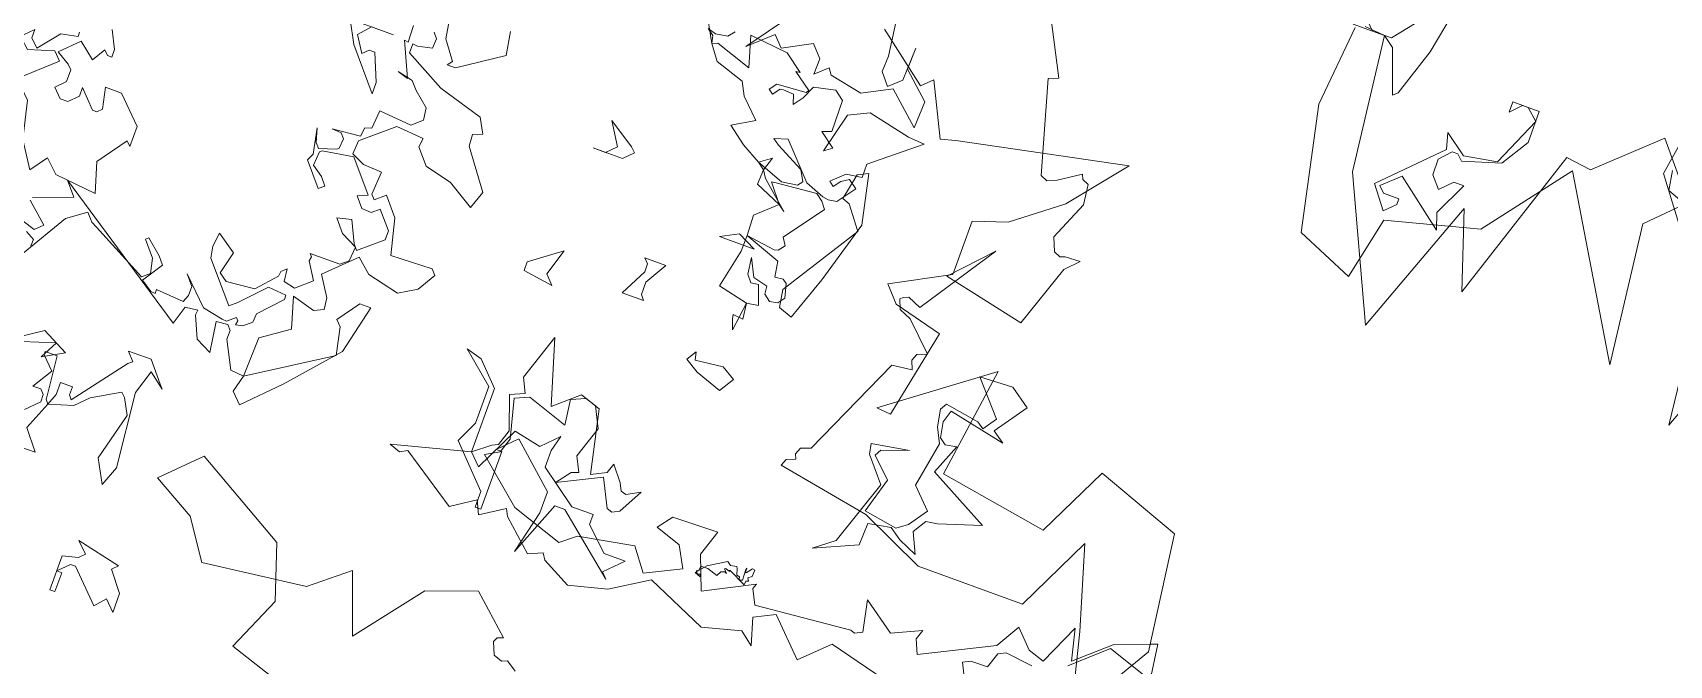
# Model space of a CAD drawing. Header units: metres. Extents: x -71 to 881, y -503 to 661.
# Drawn here: x 262.93 to 268.76, y 303.27 to 305.52 of the extents above; entities that cross this region are included whole.
import ezdxf

# ---------------------------------------------------------------- set-up
doc = ezdxf.new("R2010")
doc.units = ezdxf.units.M
doc.layers.add('ARBRE', color=100, linetype='Continuous', lineweight=13, true_color=0x00ff3f)

# ---------------------------------------------------------------- blocks, each defined once
blk = doc.blocks.new('WMF2', base_point=(0, 0.01))
at = {"color": 251, "lineweight": 0, "true_color": 0x636466}
for points in [[(176.89, -43.78), (174.7, -43.59), (173.01, -29.2), (166.39, -14.78), (160.89, -29.58), (158.19, -21.39), (152.68, -38.14), (149.95, -37.75), (143.85, -43.43), (139.57, -38.33)], [(135.29, -33.25), (133.39, -15.7), (130.63, -23.1)], [(16.57, -120.44), (8.22, -134.47), (9.81, -146.85), (18.98, -150.2), (22.71, -142.59), (34.39, -144.58), (32.65, -156.43), (43.16, -148.65), (41.63, -148.52), (39.67, -158.01), (44.92, -159.4), (46.44, -161.06), (40.43, -164.26), (40.42, -170.12), (36.91, -171.27), (31.95, -175.08), (27.13, -180.99), (44.83, -177.37), (46.41, -176.96), (49.12, -182.48), (50.2, -181.46), (55.69, -185.68)], [(177.81, -43.34), (178.67, -34.61), (175.87, -21.54), (169.72, -18.91), (168.26, -25.61), (158.55, -28.14), (151.66, -37.02), (141.23, -19.49), (142.97, -34.33), (135.13, -42.17)], [(13.58, -125.77), (15.6, -134.05), (18.21, -142.77), (22.11, -134.68), (33.61, -134.71), (40.51, -137.9), (50.45, -139.73), (50.16, -140.44), (49.24, -140.81), (49.44, -141.32), (49.15, -142.04), (48.13, -142.44), (43.19, -153.31), (41.06, -153.59), (41.43, -154.51), (41.13, -155.22), (40.11, -155.63), (43.05, -158.46), (44.35, -159.02), (44.76, -160.04), (44.45, -160.3), (43.92, -160.51), (42.49, -159.91), (37.1, -168.03), (40.97, -163.9), (32.15, -161.95), (29.82, -168.64), (28.52, -170), (30.14, -169.93), (30.65, -169.72), (31.37, -170.03), (31.94, -171.46), (30.17, -175.61), (30.45, -177.74), (31.15, -178.04), (31.35, -178.56), (33.6, -177.07), (34.61, -176.66), (35.32, -176.96), (38.04, -186.65), (37.02, -187.05), (39.7, -192.27)], [(169.87, -28.84), (169.25, -28.23), (167.56, -28.23), (167.56, -27.6), (168.66, -26.5), (170.48, -28.84), (164.64, -34.67), (165.12, -36.39), (162.8, -34.67), (159.28, -35.28), (156.97, -40.52), (158.19, -41.62), (158.8, -41.62), (159.88, -40.52), (159.88, -41.62), (156.97, -41.62), (156.97, -38.21), (158.8, -35.28), (162.8, -34.07), (163.41, -34.67), (164.03, -34.67), (165.12, -33.45), (165.12, -31.75), (164.03, -30.53), (162.8, -31.75), (161.71, -31.75), (163.41, -28.23), (162.8, -26.5), (168.04, -30.53), (169.87, -28.84), (169.87, -28.84)], [(138.22, -33.95), (142.72, -39.97), (141.89, -45.21)], [(141.95, -40.55), (141.61, -38.48), (139.96, -37.89)], [(174.7, -43.59), (178.13, -43.59), (178.13, -48.16), (177.26, -48.16), (177.26, -44.83), (176.02, -43.59), (173.91, -43.59), (170.9, -47.37), (168.8, -48.16), (169.68, -43.59), (171.36, -38.49), (171.81, -38.05), (173.47, -42.7), (174.7, -43.59), (174.7, -43.59)], [(69.08, -110.38), (70.18, -111.12), (70.78, -110.87), (71.7, -111.21), (72.22, -112.5), (72.02, -112.99), (71.4, -113.23), (75.46, -116.88), (80.69, -115.04), (86.12, -108.09), (88.43, -114.47), (92.34, -111.31), (103.35, -109.97), (106.1, -114.07), (110.61, -116.64), (106.84, -120.37), (96.77, -114.54), (94.84, -108.74), (97.41, -102.93), (91.6, -101)], [(99.34, -169.6), (98.87, -169.05), (98.94, -168.01), (100.49, -167.68), (101, -167.72), (101.03, -166.73), (96.75, -164.41), (91.89, -162.99), (91.03, -161.43), (92.05, -161.03), (91.94, -159.79), (89, -155.76), (89.67, -153.85), (92.49, -155.57), (95.44, -156.33), (96.81, -157.94), (96.68, -158.92), (99.66, -159.16), (102.89, -156.4), (103, -154.96), (101.56, -154.29), (99.54, -154.17), (99.73, -151.7), (99.31, -151.21), (98.26, -152.1), (96.65, -150.2), (95.72, -146.4), (91.23, -146.56), (90.77, -146.01), (91.89, -144.08), (93.76, -142.97), (97.21, -143.77), (98.75, -145.15), (101.81, -142.17), (100.48, -140.04), (100.32, -138.84), (101.34, -138.36), (103.76, -139.06), (102.79, -135.77), (105.69, -133.77), (105.82, -129.54), (107.25, -129.65), (108.74, -132.52), (108.73, -133.49), (109.15, -133.99), (110.39, -133.89), (109.93, -130.65), (111.62, -131.51), (112.63, -133.81), (112.58, -134.33), (113.9, -134.17), (114.51, -132.19), (129.81, -142.39), (128.59, -140.94), (132.57, -139.47)], [(132.73, -139.13), (130.53, -137.19), (131.32, -136.44), (136.79, -138.11)], [(130.4, -124.53), (125.18, -126.19), (126.16, -124.31), (123.96, -125.55), (126.75, -127), (131.48, -123.86)], [(131.99, -135.96), (131.01, -135.45), (131.05, -134.73)], [(131.55, -133.76), (128.65, -138.59), (126.7, -139.98), (125.97, -139.17), (125.32, -138.84), (119.23, -135.58), (118.45, -136.25), (118.79, -137.79), (120.16, -139.39), (119.88, -139.63), (118.23, -138.25), (117.58, -137.48), (118.99, -135.3), (117.81, -134.49), (117.3, -134.44), (117.31, -134.91), (114.32, -134.66), (114, -135.42), (113.97, -136.41), (114.88, -137.47), (112.09, -134.75), (109.9, -134.31), (109.39, -134.27), (108.55, -134.98), (108.32, -134.71), (108.41, -134.24), (107.65, -134.4), (106.82, -135.1), (106.74, -136.05), (104.54, -138.4), (104.55, -138.87), (106.51, -139.03), (108.95, -136.47), (109.72, -135.82), (113.14, -139.82), (113.34, -141.07), (113.17, -142.56), (111.11, -141.15), (111.72, -138.72), (110.83, -138.12), (107.79, -138.4), (105.92, -140.47), (105.88, -141), (105.33, -141.47), (105.18, -140.15), (103.95, -139.86), (102.35, -141.23), (103.5, -143.03), (103.41, -143.5), (103.65, -143.77), (100.39, -143.77), (99.59, -144.43), (99.47, -145.98), (101.18, -146.84), (102.3, -148.17), (100.78, -148.52), (99.7, -146.26), (99.24, -145.7), (96.84, -147.73), (96.81, -148.71), (98.38, -150.55), (99.16, -149.88), (100.2, -149.96), (101.09, -151.02), (100.03, -151.47), (102.77, -154.68), (106.07, -154.17), (106.29, -153.98), (106.42, -152.45), (105.24, -151.63), (104.58, -150.84), (105.14, -150.36), (107.17, -152.77), (106.84, -153.51), (107.36, -156.24), (106.96, -154.77), (106.52, -154.26), (104.73, -154.84), (104.51, -155.03), (104.42, -156.07), (104.84, -156.57), (105.88, -156.64), (102.86, -156.92), (102.73, -157.89), (102.04, -158.1), (101.88, -160.07), (98.36, -159.78), (97.31, -160.68), (97.47, -161.98), (99.06, -163.31), (99.78, -164.14), (101.47, -164.52), (100.3, -164.17), (101.94, -167.79), (101.51, -167.75), (101.59, -169.52)], [(111.88, -106.14), (110.25, -104.06), (110.25, -101.98), (111.34, -103.08), (112.32, -101.98), (115.5, -105.17), (116.06, -105.17), (117.15, -104.06), (116.61, -104.06), (116.61, -101.98), (117.15, -101.98), (117.15, -105.71), (115.5, -106.14), (114.95, -106.7), (116.06, -107.79), (111.34, -106.7), (111.88, -106.14), (111.88, -106.14)], [(115.75, -121.61), (116.64, -123.29), (117.08, -123.72), (119.97, -122.05), (121.3, -120.73), (123.86, -119.93), (125.08, -116.95), (123.4, -114.83), (125.08, -114.83)], [(125.96, -118.61), (124.64, -119.93), (124.64, -120.73), (125.08, -121.17), (125.96, -121.17), (124.64, -123.29), (125.96, -124.6), (125.96, -124.95), (124.64, -124.95), (124.21, -120.73), (124.21, -120.38), (123.86, -119.93), (123.4, -121.17), (123.4, -122.5), (122.09, -122.5), (122.09, -121.61), (121.74, -121.17), (117.52, -126.7), (117.08, -127.05), (117.87, -127.93), (115.4, -127.93), (113.63, -125.83), (113.28, -125.39), (114.96, -126.7), (115.75, -124.16), (114.96, -116.16), (115.75, -114.04), (117.08, -116.51), (115.75, -121.61), (115.75, -121.61)], [(88.02, -127.64), (89.18, -128.05), (81.01, -130.16), (79.28, -131.51), (78.66, -131.81), (78.08, -133.54), (79.32, -137.06), (77.83, -137.7), (78.59, -139.25), (76.91, -144.21), (74.85, -137.35), (72.31, -139.57), (70.12, -138.82), (68.65, -132.15), (67.1, -132.91), (66.75, -133.95), (65.48, -132.37), (65.1, -131.6), (64.53, -131.41), (63.1, -132.21), (64.5, -129.59), (65.26, -129.22), (65.84, -129.4), (67.29, -132.34), (71.77, -130.12), (70.62, -131.65), (69.87, -131.93), (70.65, -133.46), (69.51, -136.82), (70.57, -138.98), (71.73, -139.36), (73.23, -138.72), (72.87, -136.03), (77.25, -137.51), (78.75, -136.87), (77.7, -132.76), (78.24, -131.16), (79.66, -130.35), (74.87, -126.28), (69.33, -124.41), (67.74, -125.68), (61.86, -126.76), (60.09, -124.38), (56.38, -126.21), (57.56, -128.41), (60.34, -129.35), (59.17, -130.88), (54.25, -131.01), (55.18, -128.25), (53.81, -124.69), (48.67, -127.32), (48.87, -126.75), (48.11, -125.21), (37.91, -126.12), (37.44, -125.97), (36.67, -126.35), (37.35, -129.67), (33.92, -127.23), (30.88, -128.65), (31.23, -127.59), (30.59, -126.09), (23.17, -129.77), (21.67, -132.34), (19.86, -130.44), (18.12, -129.86), (16.15, -134.19), (15.36, -130.85), (11.87, -133.9), (8.32, -135.28), (7.59, -135.54), (7.07, -131.77), (12.02, -133.45), (15.55, -130.27)], [(19.06, -129.03), (22.02, -129.38), (22.79, -129), (23.33, -127.38), (25.15, -127.33), (25.92, -126.95), (25.23, -125.56)], [(32.94, -122.53), (39.22, -124.13), (42.07, -121.37), (45.72, -125.04), (47.88, -123.97), (47.05, -121.13), (48.46, -122.25), (52.55, -121.18), (59.04, -124.03), (62.95, -121.62), (67.02, -120.56), (70.08, -122.22), (70.5, -122.88), (71.99, -122.24), (75.25, -125.13), (75.62, -125.9), (78.11, -124.29), (78.79, -125.68), (81.26, -124.08), (87.26, -128.05), (88.02, -127.64), (88.02, -127.64)], [(81.01, -137.11), (81.01, -130.16), (79.79, -128.95), (77.48, -133.7), (74.56, -133.08), (72.85, -134.78), (73.33, -133.08), (73.33, -131.26), (69.33, -128.34), (67, -128.34), (67, -127.23), (64.57, -124.92), (62.26, -124.92), (64.09, -123.1), (63.48, -122.5), (69.93, -127.84), (71.03, -127.84), (73.33, -122), (72.24, -126.63), (72.24, -128.95), (76.88, -133.08), (78.71, -131.26), (78.09, -131.26), (78.09, -124.92), (78.71, -124.92), (78.71, -126.63), (82.71, -130.78), (81.61, -133.08), (81.61, -137.11), (85.03, -140.02), (83.32, -139.54), (81.01, -137.11), (81.01, -137.11)], [(54.16, -127.33), (52.25, -128.51), (51.85, -128.21), (51.22, -128.34), (51.11, -128.15), (50.9, -127.48), (50.6, -127.43), (50.52, -127.17), (50.44, -127.11), (50.17, -127.21), (50.23, -128.35), (50.16, -128.51), (50.16, -128.08), (50.07, -128.03), (49.62, -128.66), (49.33, -128.62), (49.38, -127.89), (49.74, -127.62), (49.57, -127.32), (49.82, -127.23), (49.84, -126.81), (51.76, -127.71), (51.74, -127.58), (52.22, -127.74), (52.33, -127.68), (51.98, -127.29), (52.17, -127.38), (52.57, -127.26), (52.83, -126.75), (53.96, -127.11), (54.74, -127.1), (54.8, -126.57), (54.93, -126.53), (54.96, -126.46), (54.93, -126.32), (54.74, -126.22), (54.51, -126.31), (54.41, -126.05), (55.06, -126.28), (54.16, -127.33), (54.16, -127.33)], [(105.82, -129.54), (97.54, -134.76), (98.14, -137.7), (98.75, -138.3), (97.05, -140.62), (95.83, -140.62), (97.05, -135.38), (101.69, -130.15), (105.21, -126.6), (106.3, -127.7), (105.82, -129.54), (105.82, -129.54)], [(28.56, -153.92), (30.94, -150.53), (29.67, -149.64), (35.82, -150.93), (36.23, -149.61), (35.92, -147.95), (35.22, -147.45), (34.02, -147.66), (35.31, -144.47), (28.78, -140.9), (33.22, -139.51), (34.42, -139.31), (35.29, -137.92), (34.3, -135.76), (36.32, -136.63), (37.59, -137.52), (39.98, -137.11), (40.07, -134.73), (44.54, -132.73), (42.46, -134.33), (40.08, -141.29), (42.26, -143.89), (42.45, -144.97), (38.49, -145.64), (41.28, -144.68), (41.66, -143.99), (39.59, -141.99), (40.67, -138.22), (37.1, -137.61), (35.99, -138.41), (34.61, -140.39), (36.71, -142.49), (35.82, -147.35), (36.59, -148.94), (36.91, -150.74), (36.53, -151.43), (32.84, -150.83), (32.14, -150.33), (31.15, -151.75), (34.23, -155.28), (30.66, -155.41), (28.56, -153.92), (28.56, -153.92)], [(132.52, -143.85), (133.8, -142.07), (135.57, -144.77), (136.49, -148.75), (138.25, -150.51), (134.73, -153.67), (135.57, -154.51), (138.25, -153.67), (139.17, -154.51), (139.17, -154.97), (138.25, -155.89), (138.25, -154.97), (137.42, -154.14), (135.57, -156.36), (133.8, -156.73), (133.8, -157.19)], [(130.73, -158.58), (129.81, -156.73), (129.81, -155.89), (130.27, -155.89), (130.73, -156.36), (131.57, -154.97), (133.35, -156.36), (135.2, -154.51), (133.8, -153.67), (133.35, -153.21), (133.35, -151.92), (134.27, -150.97), (133.35, -150.05), (132.52, -150.05), (131.57, -150.97), (131.57, -151.92), (129.81, -150.05), (129.35, -150.05), (128.88, -150.51), (129.35, -152.75), (127.59, -152.75), (124.91, -150.05), (124.91, -147.83), (125.36, -148.29), (127.59, -145.23), (126.66, -142.07), (131.11, -142.53), (132.52, -143.85), (132.52, -143.85)], [(59.05, -144.81), (61.87, -145.83), (63.32, -146.72), (62.67, -147.76), (62.48, -146.91), (59.55, -147.25), (58.09, -146.36), (59.05, -144.81), (59.05, -144.81)], [(82.25, -150.59), (79.04, -152.94), (79.92, -150.11), (79.04, -149.13), (82.25, -149.63), (82.25, -150.59), (82.25, -150.59)], [(59.93, -151.15), (60.32, -152.23), (60.38, -152.67), (59.29, -152.55), (59.49, -154.26), (58.26, -154.43), (58.99, -156.48), (59.78, -156.36), (60.39, -157.12), (60.6, -158.84), (59.69, -157), (58.12, -156.61), (58.04, -155.76), (57.3, -155.21), (56.47, -155.37), (55.94, -156.07), (56.34, -157.53), (56.79, -157.86), (57.66, -157.75), (57.9, -159.41), (61.78, -160.83), (58.66, -160.38), (58.28, -160.48), (57.75, -161.18), (58.26, -161.95), (55.2, -166.06), (55.75, -166.8), (56.5, -167.36), (60.96, -166.95), (61.31, -166.89), (59.77, -164.96), (59.07, -164.44), (62, -167.02), (62.51, -167.79), (63.26, -168.35), (60.34, -167.25), (58.66, -167.5), (58.28, -168), (58.89, -169.15), (61.9, -170.7), (62.6, -171.21), (61.18, -171.65), (57.84, -168.06), (55.81, -167.24), (55.17, -167.15), (54.29, -167.27), (52.87, -169.18), (53.82, -169.88), (54.6, -169.37), (55.15, -168.63), (55.66, -169.01), (54.32, -170.26), (52.66, -170.5), (52.66, -171.97), (47.81, -175.9), (49.56, -176.04), (54.15, -177.07), (56.26, -176.06), (57.34, -171.75), (56.54, -172.31), (58.19, -173.55), (57.21, -173.91), (57.26, -177.31), (58.26, -178.06), (60.53, -177.56), (61.17, -176.18), (61.91, -175.17), (62.25, -176.19), (63.37, -176.26), (63.72, -176.21), (64.28, -175.46), (64.78, -175.83), (64.22, -176.58), (61.08, -176.8), (60.89, -177.07), (62.8, -178.48), (62.37, -178.54), (64.31, -180), (68.46, -180.44), (67.52, -177.18), (71.39, -178.5), (71.97, -178.23), (72.13, -179.07), (72.84, -179.59), (71.95, -179.32), (70.65, -179.51), (70.12, -180.21)], [(73.74, -181.48), (71.97, -178.23), (70.82, -176.69), (67.68, -175.65), (66.98, -174.25), (64.97, -172.31), (67.26, -170.98), (65.32, -169.52), (63.26, -168.35), (62.04, -169.25), (62.51, -167.79), (62.6, -166.17), (59.77, -164.96), (61.9, -163.05), (61.78, -160.83), (61.83, -159.09), (62.73, -154.97), (59.49, -154.26), (59.93, -151.15), (59.93, -151.15)], [(70.48, -153.72), (70.48, -154.59), (70.98, -155.09), (68.65, -155.09), (70, -152.75), (70, -151.4), (69.61, -150.88), (71.95, -150.88), (70.48, -153.72), (70.48, -153.72)], [(56.45, -156.83), (51.18, -165.09), (52.99, -167.49), (53.79, -167.78), (53.24, -170.6), (52.14, -171.11), (51.01, -165.85), (52.98, -159.15), (54.67, -154.45), (56.12, -154.97), (56.45, -156.83), (56.45, -156.83)], [(62.6, -160.74), (60.66, -159.76), (64.44, -159.76), (62.6, -160.74), (62.6, -160.74)], [(105.63, -167.93), (106.73, -166.71), (105.63, -165.01), (105.03, -165.6), (104.42, -165.6), (103.21, -162.7), (103.21, -161.47), (106.73, -165.6), (107.95, -167.93), (103.21, -167.93), (105.63, -167.93), (105.63, -167.93)], [(78.47, -163.95), (77.51, -164.92), (78.97, -167.27), (76.15, -165.41), (75.64, -164.92), (76.63, -163.95), (79.84, -163.95), (78.47, -163.95), (78.47, -163.95)], [(96.52, -167.41), (97.97, -169.37), (98.48, -172.36)], [(91.96, -172.36), (91.54, -169.88), (96, -166.89), (96.93, -166.89), (96.52, -167.41), (96.52, -167.41)], [(52.76, -180.21), (55.75, -178.63), (59.24, -179.37), (59.71, -180), (60.98, -178.83), (60.92, -180.53), (62.07, -181.8), (65.07, -180.21), (66.12, -181.35), (68.53, -179.14), (66.06, -182.57)], [(54.82, -186.75), (54.35, -183.2), (54.41, -181.49), (53.37, -180.24), (52.1, -181.39), (51.95, -184.94), (52.04, -182.63), (49.22, -180.06), (49.34, -177.15), (52.76, -180.21), (52.76, -180.21)]]:
    blk.add_lwpolyline(points, dxfattribs=at)

msp = doc.modelspace()

# ---------------------------------------------------------------- block references
at = {"layer": 'ARBRE', "color": 251, "lineweight": 5, "true_color": 0x636466, "xscale": 0.03451886634015593, "yscale": 0.03451886634015593, "zscale": 0.03451886634015593, "rotation": 160.1685466476646}
for p in [(272.9093, 302.0525), (265.5977, 298.854)]:
    msp.add_blockref('WMF2', p, dxfattribs=at)

doc.saveas('drawing.dxf')
